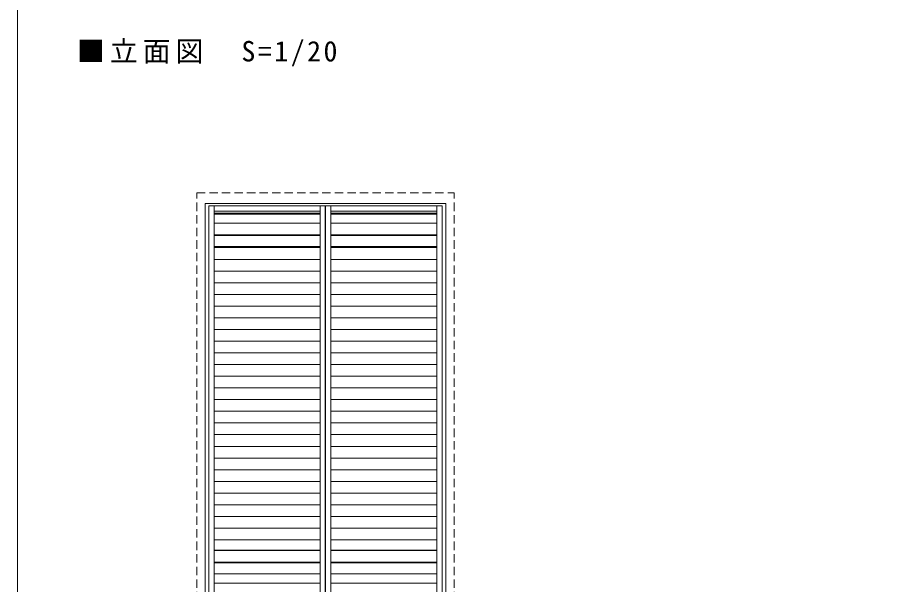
# Model space of a CAD drawing. Units: millimetres on the paper, with parts at other scales. Extents: x -197 to 328, y -138 to 137.
# Drawn here: x -197.2 to -70.8, y -57 to 24.2 of the extents above; entities that cross this region are included whole.
import ezdxf

# ---------------------------------------------------------------- set-up
doc = ezdxf.new("R2010")
doc.units = ezdxf.units.MM
doc.linetypes.add('DASHED1', pattern=[1.8, 1.2, -0.6])
for name, color, linetype, lineweight in [('0-A_文字', 7, 'Continuous', 9), ('4-3_仕上', 7, 'Continuous', 9), ('4-4_枠', 3, 'Continuous', 9), ('4-C_ﾊｯﾁ', 3, 'DASHED1', 9), ('F-0_補助線', 7, 'Continuous', 9)]:
    doc.layers.add(name, color=color, linetype=linetype, lineweight=lineweight)
doc.styles.add('ＭＳ ゴシック', font='')
doc.styles.get('ＭＳ ゴシック').set_extended_font_data('MS Gothic')

msp = doc.modelspace()

# ---------------------------------------------------------------- linework, layer by layer
at = {"layer": '4-3_仕上'}
for p, q in [((-169.743, -2.75), (-153.043, -2.75)), ((-169.743, -2.75), (-169.743, -101.9)), ((-168.993, -2.75), (-168.993, -101.9)), ((-168.993, -3.5), (-153.793, -3.5)), ((-153.793, -2.75), (-153.793, -101.9)), ((-153.043, -101.9), (-153.043, -2.75)), ((-152.993, -2.75), (-136.293, -2.75)), ((-152.993, -101.9), (-152.993, -2.75)), ((-152.243, -2.75), (-152.243, -101.9)), ((-152.243, -3.5), (-137.043, -3.5)), ((-137.043, -2.75), (-137.043, -101.9)), ((-136.293, -2.75), (-136.293, -101.9)), ((-168.993, -3.792), (-153.793, -3.792)), ((-168.993, -3.864), (-153.793, -3.864)), ((-168.993, -3.933), (-153.793, -3.933)), ((-152.243, -3.792), (-137.043, -3.792)), ((-152.243, -3.864), (-137.043, -3.864)), ((-152.243, -3.933), (-137.043, -3.933)), ((-168.993, -5.207), (-153.793, -5.207)), ((-168.993, -5.239), (-153.793, -5.239)), ((-152.243, -5.207), (-137.043, -5.207)), ((-152.243, -5.239), (-137.043, -5.239)), ((-168.993, -6.882), (-153.793, -6.882)), ((-168.993, -6.914), (-153.793, -6.914)), ((-168.993, -7.007), (-153.793, -7.007)), ((-152.243, -6.882), (-137.043, -6.882)), ((-152.243, -6.914), (-137.043, -6.914)), ((-152.243, -7.007), (-137.043, -7.007)), ((-168.993, -8.557), (-153.793, -8.557)), ((-168.993, -8.589), (-153.793, -8.589)), ((-168.993, -8.728), (-153.793, -8.728)), ((-152.243, -8.557), (-137.043, -8.557)), ((-152.243, -8.589), (-137.043, -8.589)), ((-152.243, -8.728), (-137.043, -8.728)), ((-168.993, -10.404), (-153.793, -10.404)), ((-152.243, -10.404), (-137.043, -10.404)), ((-168.993, -12.079), (-153.793, -12.079)), ((-152.243, -12.079), (-137.043, -12.079)), ((-168.993, -13.755), (-153.793, -13.755)), ((-152.243, -13.755), (-137.043, -13.755)), ((-168.993, -15.43), (-153.793, -15.43)), ((-152.243, -15.43), (-137.043, -15.43)), ((-168.993, -17.106), (-153.793, -17.106)), ((-152.243, -17.106), (-137.043, -17.106)), ((-168.993, -18.781), (-153.793, -18.781)), ((-152.243, -18.781), (-137.043, -18.781)), ((-168.993, -20.457), (-153.793, -20.457)), ((-152.243, -20.457), (-137.043, -20.457)), ((-168.993, -22.132), (-153.793, -22.132)), ((-152.243, -22.132), (-137.043, -22.132)), ((-168.993, -23.807), (-153.793, -23.807)), ((-152.243, -23.807), (-137.043, -23.807)), ((-168.993, -25.483), (-153.793, -25.483)), ((-152.243, -25.483), (-137.043, -25.483)), ((-168.993, -27.158), (-153.793, -27.158)), ((-152.243, -27.158), (-137.043, -27.158)), ((-168.993, -28.834), (-153.793, -28.834)), ((-152.243, -28.834), (-137.043, -28.834)), ((-168.993, -30.509), (-153.793, -30.509)), ((-152.243, -30.509), (-137.043, -30.509)), ((-168.993, -32.185), (-153.793, -32.185)), ((-152.243, -32.185), (-137.043, -32.185)), ((-168.993, -33.86), (-153.793, -33.86)), ((-152.243, -33.86), (-137.043, -33.86)), ((-168.993, -35.536), (-153.793, -35.536)), ((-152.243, -35.536), (-137.043, -35.536)), ((-168.993, -37.211), (-153.793, -37.211)), ((-152.243, -37.211), (-137.043, -37.211)), ((-168.993, -38.886), (-153.793, -38.886)), ((-152.243, -38.886), (-137.043, -38.886)), ((-168.993, -40.562), (-153.793, -40.562)), ((-152.243, -40.562), (-137.043, -40.562)), ((-168.993, -42.237), (-153.793, -42.237)), ((-152.243, -42.237), (-137.043, -42.237)), ((-168.993, -43.913), (-153.793, -43.913)), ((-152.243, -43.913), (-137.043, -43.913)), ((-168.993, -45.588), (-153.793, -45.588)), ((-152.243, -45.588), (-137.043, -45.588)), ((-168.993, -47.264), (-153.793, -47.264)), ((-152.243, -47.264), (-137.043, -47.264)), ((-168.993, -48.939), (-153.793, -48.939)), ((-152.243, -48.939), (-137.043, -48.939)), ((-168.993, -50.615), (-153.793, -50.615)), ((-152.243, -50.615), (-137.043, -50.615)), ((-168.993, -52.107), (-153.793, -52.107)), ((-168.993, -52.148), (-153.793, -52.148)), ((-152.243, -52.107), (-137.043, -52.107)), ((-152.243, -52.148), (-137.043, -52.148)), ((-168.993, -53.791), (-153.793, -53.791)), ((-168.993, -53.823), (-153.793, -53.823)), ((-168.993, -53.917), (-153.793, -53.917)), ((-152.243, -53.791), (-137.043, -53.791)), ((-152.243, -53.823), (-137.043, -53.823)), ((-152.243, -53.917), (-137.043, -53.917)), ((-168.993, -55.466), (-153.793, -55.466)), ((-168.993, -55.498), (-153.793, -55.498)), ((-152.243, -55.466), (-137.043, -55.466)), ((-152.243, -55.498), (-137.043, -55.498)), ((-168.993, -56.828), (-153.793, -56.828)), ((-152.243, -56.828), (-137.043, -56.828))]:
    msp.add_line(p, q, dxfattribs=at)
at = {"layer": '4-4_枠'}
for p, q in [((-170.268, -2.375), (-135.768, -2.375)), ((-170.268, -102.475), (-170.268, -2.375)), ((-135.768, -102.475), (-135.768, -2.375))]:
    msp.add_line(p, q, dxfattribs=at)
at = {"layer": '4-C_ﾊｯﾁ'}
msp.add_line((-134.568, -102.475), (-134.568, -0.875), dxfattribs=at)
msp.add_lwpolyline([(-171.468, -102.475), (-171.468, -0.875), (-134.568, -0.875)], dxfattribs=at)
at = {"layer": 'F-0_補助線', "color": 3, "lineweight": 18}
msp.add_lwpolyline([(-197.169, 137), (197.831, 137), (197.831, -138), (-197.169, -138)], close=True, dxfattribs=at)

# ---------------------------------------------------------------- texts
at = {"layer": '0-A_文字', "insert": (-188.667, 17.25), "char_height": 2.933, "attachment_point": 7, "style": 'ＭＳ ゴシック'}
msp.add_mtext('\\T1.18;■立面図\u3000S=1/20', dxfattribs=at)

doc.saveas('drawing.dxf')
